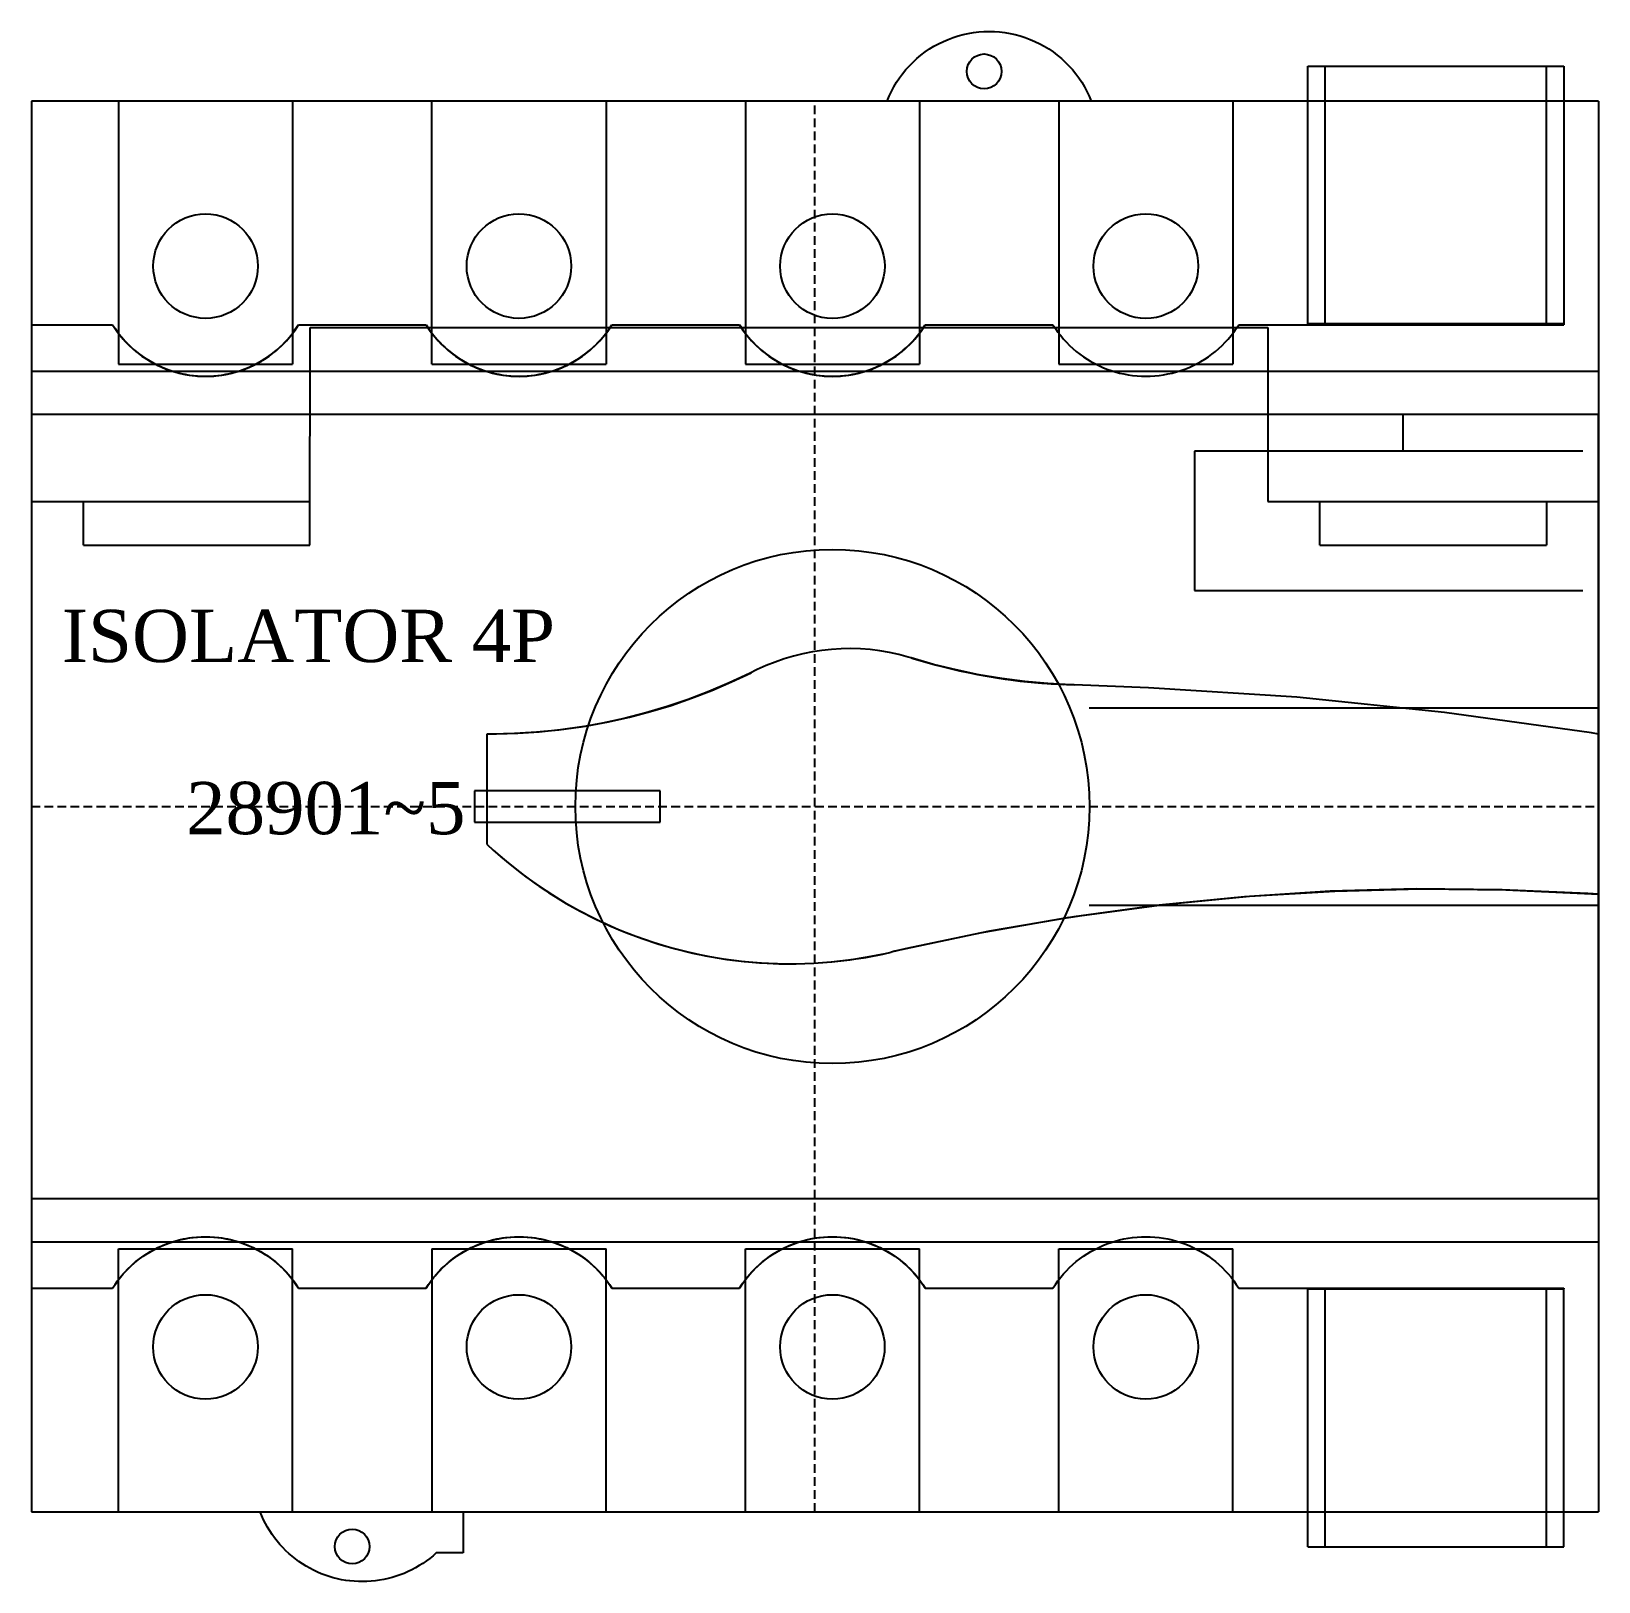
# Model space of a CAD drawing. Extents: x 0 to 90, y 0 to 89.
import ezdxf
from ezdxf.enums import TextEntityAlignment as Align

# ---------------------------------------------------------------- set-up
doc = ezdxf.new("R2010")
doc.units = 0
doc.linetypes.add('DASHED', pattern=[0.75, 0.5, -0.25])
doc.layers.add('--4N-THT. MCB-MCCB-ACB', color=124, linetype='CONTINUOUS')
doc.layers.add('--8N-THT. FIXING HOLE', color=4, linetype='CONTINUOUS')
doc.styles.add('VNI-TNR-DIM', font='times.ttf')

# ---------------------------------------------------------------- blocks, each defined once
blk = doc.blocks.new('06 - N - SC INS 28901~5 4P')
at = {"layer": '--4N-THT. MCB-MCCB-ACB'}
for p, q in [((42.999, 42.5), (43, 27.651)), ((-45, 40.5), (-45, -40.5)), ((-21.998, 25.398), (-21.998, 40.495)), ((21.799, 20.401), (21.8, 12.403)), ((-22, -25.402), (-22, -40.5))]:
    blk.add_line(p, q, dxfattribs=at)
at = {"layer": '--4N-THT. MCB-MCCB-ACB', "color": 6, "linetype": 'DASHED'}
for p, q in [((0, -40.499), (0, 40.5)), ((-45.001, -0.001), (45.001, 0.001))]:
    blk.add_line(p, q, dxfattribs=at)
at = {"layer": '--4N-THT. MCB-MCCB-ACB'}
for points in [[(4.136, 40.499), (4.251, 40.779), (4.384, 41.051), (4.523, 41.317), (4.681, 41.575), (4.846, 41.826), (5.029, 42.07), (5.219, 42.303), (5.42, 42.525), (5.631, 42.74), (5.853, 42.944), (6.086, 43.138), (6.327, 43.317), (6.578, 43.489), (6.832, 43.647), (7.097, 43.79), (7.37, 43.923), (7.646, 44.041), (7.929, 44.149), (8.216, 44.242), (8.506, 44.321), (8.8, 44.386), (9.098, 44.436), (9.399, 44.472), (9.7, 44.493), (10.001, 44.5), (10.303, 44.493), (10.604, 44.472), (10.901, 44.436), (11.199, 44.386), (11.493, 44.321), (11.783, 44.242), (12.074, 44.149), (12.353, 44.041), (12.633, 43.923), (12.902, 43.791), (13.167, 43.647), (13.425, 43.489), (13.673, 43.317), (13.913, 43.138), (14.146, 42.944), (14.368, 42.74), (14.58, 42.525), (14.78, 42.303), (14.974, 42.07), (15.153, 41.826), (15.322, 41.575), (15.476, 41.317), (15.619, 41.052), (15.748, 40.779), (15.867, 40.499)], [(28.3, 42.5), (42.999, 42.5)], [(28.3, 27.701), (28.3, 42.5)], [(29.301, 27.701), (29.3, 42.5)], [(41.999, 27.701), (41.999, 42.5)], [(45, 40.5), (-45, 40.5)], [(-39.996, 40.495), (-39.996, 25.398)], [(-29.997, 40.495), (-29.997, 25.398)], [(-11.999, 40.495), (-11.999, 25.398)], [(-3.997, 40.495), (-3.997, 25.398)], [(6.002, 40.495), (6.002, 25.397)], [(14.001, 40.494), (14, 25.397)], [(24.003, 40.494), (24.003, 25.397)], [(45, 40.5), (45, -40.498)], [(-45, 27.651), (-40.334, 27.651)], [(-40.334, 27.651), (-40.287, 27.576), (-40.138, 27.357), (-39.981, 27.144), (-39.814, 26.939), (-39.64, 26.74), (-39.457, 26.548), (-39.265, 26.366), (-39.068, 26.19), (-38.862, 26.023), (-38.649, 25.866), (-38.43, 25.717), (-38.206, 25.577), (-37.975, 25.448), (-37.738, 25.328), (-37.498, 25.218), (-37.252, 25.118), (-37.003, 25.028), (-36.921, 25)], [(-40.334, 27.651), (-40.194, 27.438), (-40.047, 27.231), (-39.891, 27.031), (-39.726, 26.835), (-39.554, 26.649), (-39.375, 26.468), (-39.188, 26.294), (-38.993, 26.129), (-38.794, 25.971), (-38.588, 25.822), (-38.376, 25.683), (-38.158, 25.55), (-37.935, 25.426), (-37.708, 25.312), (-37.476, 25.208), (-37.24, 25.113), (-37.001, 25.027), (-36.758, 24.951), (-36.512, 24.885), (-36.263, 24.828), (-36.014, 24.783), (-35.761, 24.747), (-35.508, 24.722), (-35.254, 24.706), (-34.999, 24.7), (-34.745, 24.706), (-34.49, 24.722), (-34.237, 24.747), (-33.985, 24.783), (-33.735, 24.828), (-33.486, 24.885), (-33.241, 24.951), (-32.997, 25.027), (-32.758, 25.113), (-32.522, 25.208), (-32.291, 25.312), (-32.063, 25.426), (-31.841, 25.55), (-31.622, 25.683), (-31.41, 25.823), (-31.204, 25.971), (-31.005, 26.129), (-30.81, 26.294), (-30.623, 26.468), (-30.444, 26.649), (-30.272, 26.835), (-30.107, 27.031), (-29.951, 27.232), (-29.804, 27.438), (-29.664, 27.651)], [(-40.333, 27.646), (-40.193, 27.435), (-40.046, 27.227), (-39.888, 27.026), (-39.723, 26.832), (-39.551, 26.646), (-39.372, 26.463), (-39.186, 26.291), (-38.992, 26.126), (-38.791, 25.968), (-38.587, 25.818), (-38.375, 25.678), (-38.157, 25.545), (-37.934, 25.423), (-37.705, 25.309), (-37.475, 25.205), (-37.239, 25.108), (-36.999, 25.022), (-36.755, 24.947), (-36.511, 24.882), (-36.26, 24.825), (-36.013, 24.778), (-35.758, 24.742), (-35.507, 24.717), (-35.253, 24.703), (-34.998, 24.696), (-34.744, 24.703), (-34.489, 24.717), (-34.234, 24.742), (-33.984, 24.778), (-33.733, 24.825), (-33.485, 24.882), (-33.238, 24.946), (-32.994, 25.022), (-32.757, 25.108), (-32.521, 25.205), (-32.288, 25.309), (-32.062, 25.423), (-31.84, 25.545), (-31.621, 25.678), (-31.409, 25.818), (-31.201, 25.968), (-31.004, 26.126), (-30.807, 26.291), (-30.621, 26.463), (-30.441, 26.646), (-30.269, 26.832), (-30.104, 27.026), (-29.95, 27.227), (-29.803, 27.434), (-29.663, 27.646)], [(-40.333, 27.646), (-40.286, 27.575), (-40.136, 27.352), (-39.978, 27.141), (-39.813, 26.936), (-39.637, 26.736), (-39.454, 26.546), (-39.264, 26.363), (-39.067, 26.187), (-38.859, 26.019), (-38.648, 25.861), (-38.429, 25.714), (-38.203, 25.574), (-37.974, 25.445), (-37.737, 25.323), (-37.497, 25.215), (-37.25, 25.115), (-37.002, 25.025), (-36.92, 24.997)], [(-33.077, 25), (-32.995, 25.028), (-32.746, 25.118), (-32.5, 25.219), (-32.26, 25.328), (-32.023, 25.448), (-31.792, 25.577), (-31.568, 25.717), (-31.349, 25.866), (-31.136, 26.023), (-30.93, 26.19), (-30.733, 26.366), (-30.541, 26.549), (-30.358, 26.74), (-30.184, 26.939), (-30.018, 27.144), (-29.86, 27.357), (-29.711, 27.576), (-29.664, 27.651)], [(-33.076, 24.997), (-32.994, 25.025), (-32.743, 25.115), (-32.499, 25.215), (-32.259, 25.323), (-32.022, 25.445), (-31.789, 25.574), (-31.567, 25.714), (-31.348, 25.861), (-31.133, 26.018), (-30.929, 26.187), (-30.732, 26.363), (-30.538, 26.545), (-30.355, 26.735), (-30.183, 26.936), (-30.015, 27.141), (-29.857, 27.352), (-29.71, 27.574), (-29.663, 27.646)], [(-29.664, 27.651), (-22.335, 27.651)], [(-29, 15.001), (-28.999, 27.501)], [(-28.998, 27.499), (25.999, 27.5)], [(-22.335, 27.651), (-22.195, 27.438), (-22.048, 27.232), (-21.89, 27.031), (-21.725, 26.836), (-21.553, 26.649), (-21.376, 26.468), (-21.187, 26.294), (-20.996, 26.129), (-20.795, 25.972), (-20.589, 25.823), (-20.375, 25.683), (-20.158, 25.55), (-19.936, 25.427), (-19.708, 25.312), (-19.477, 25.208), (-19.241, 25.113), (-19, 25.027), (-18.758, 24.952), (-18.511, 24.885), (-18.264, 24.828), (-18.014, 24.783), (-17.762, 24.747), (-17.507, 24.722), (-17.254, 24.706), (-17, 24.701), (-16.745, 24.706), (-16.491, 24.722), (-16.238, 24.747), (-15.985, 24.783), (-15.736, 24.828), (-15.489, 24.885), (-15.241, 24.952), (-14.998, 25.027), (-14.759, 25.113), (-14.522, 25.208), (-14.291, 25.312), (-14.064, 25.427), (-13.84, 25.551), (-13.624, 25.683), (-13.411, 25.823), (-13.205, 25.972), (-13.004, 26.13), (-12.811, 26.294), (-12.624, 26.468), (-12.445, 26.649), (-12.273, 26.836), (-12.108, 27.031), (-11.952, 27.232), (-11.803, 27.438), (-11.665, 27.651)], [(-22.335, 27.651), (-22.288, 27.576), (-22.139, 27.357), (-21.981, 27.144), (-21.815, 26.94), (-21.639, 26.741), (-21.458, 26.549), (-21.266, 26.366), (-21.067, 26.19), (-20.861, 26.024), (-20.65, 25.866), (-20.431, 25.717), (-20.205, 25.577), (-19.976, 25.448), (-19.739, 25.328), (-19.499, 25.219), (-19.253, 25.118), (-19.004, 25.029), (-18.921, 25)], [(-22.332, 27.646), (-22.192, 27.434), (-22.045, 27.226), (-21.887, 27.026), (-21.722, 26.832), (-21.55, 26.646), (-21.374, 26.463), (-21.184, 26.291), (-20.994, 26.126), (-20.794, 25.968), (-20.586, 25.817), (-20.374, 25.678), (-20.156, 25.545), (-19.933, 25.423), (-19.707, 25.308), (-19.474, 25.204), (-19.238, 25.108), (-18.998, 25.021), (-18.757, 24.946), (-18.51, 24.882), (-18.263, 24.824), (-18.012, 24.778), (-17.761, 24.742), (-17.506, 24.717), (-17.252, 24.702), (-16.997, 24.695), (-16.743, 24.702), (-16.488, 24.717), (-16.237, 24.742), (-15.982, 24.778), (-15.735, 24.824), (-15.488, 24.882), (-15.24, 24.946), (-14.997, 25.021), (-14.756, 25.107), (-14.52, 25.204), (-14.29, 25.308), (-14.061, 25.423), (-13.839, 25.545), (-13.623, 25.677), (-13.408, 25.817), (-13.204, 25.968), (-13.003, 26.126), (-12.81, 26.29), (-12.623, 26.463), (-12.444, 26.645), (-12.272, 26.832), (-12.107, 27.025), (-11.949, 27.226), (-11.802, 27.434), (-11.662, 27.646)], [(-22.332, 27.646), (-22.285, 27.574), (-22.138, 27.352), (-21.98, 27.14), (-21.812, 26.936), (-21.636, 26.735), (-21.457, 26.545), (-21.263, 26.362), (-21.066, 26.187), (-20.858, 26.018), (-20.647, 25.86), (-20.428, 25.713), (-20.202, 25.574), (-19.973, 25.445), (-19.736, 25.323), (-19.496, 25.215), (-19.252, 25.115), (-19.001, 25.025), (-18.919, 24.996)], [(-15.078, 25), (-14.996, 25.029), (-14.747, 25.118), (-14.501, 25.219), (-14.261, 25.328), (-14.024, 25.448), (-13.793, 25.577), (-13.569, 25.717), (-13.35, 25.866), (-13.137, 26.024), (-12.931, 26.19), (-12.734, 26.366), (-12.542, 26.549), (-12.359, 26.741), (-12.185, 26.94), (-12.018, 27.144), (-11.861, 27.357), (-11.712, 27.576), (-11.665, 27.651)], [(-15.075, 24.996), (-14.993, 25.025), (-14.746, 25.115), (-14.498, 25.215), (-14.258, 25.323), (-14.021, 25.444), (-13.792, 25.573), (-13.566, 25.713), (-13.347, 25.86), (-13.136, 26.018), (-12.928, 26.187), (-12.731, 26.362), (-12.541, 26.545), (-12.358, 26.735), (-12.182, 26.936), (-12.017, 27.14), (-11.859, 27.352), (-11.709, 27.574), (-11.662, 27.646)], [(-11.665, 27.651), (-4.335, 27.652)], [(-4.335, 27.65), (-4.195, 27.438), (-4.048, 27.23), (-3.891, 27.03), (-3.726, 26.836), (-3.554, 26.65), (-3.374, 26.467), (-3.188, 26.295), (-2.994, 26.13), (-2.794, 25.972), (-2.589, 25.821), (-2.374, 25.682), (-2.159, 25.549), (-1.937, 25.427), (-1.707, 25.312), (-1.474, 25.208), (-1.241, 25.112), (-1.001, 25.026), (-0.757, 24.95), (-0.51, 24.886), (-0.263, 24.828), (-0.012, 24.782), (0.239, 24.746), (0.494, 24.721), (0.745, 24.706), (0.999, 24.699), (1.254, 24.706), (1.509, 24.721), (1.763, 24.746), (2.014, 24.782), (2.265, 24.828), (2.512, 24.886), (2.76, 24.95), (3.004, 25.026), (3.24, 25.112), (3.477, 25.208), (3.71, 25.312), (3.936, 25.427), (4.158, 25.549), (4.377, 25.682), (4.588, 25.822), (4.796, 25.972), (4.997, 26.13), (5.19, 26.295), (5.377, 26.467), (5.556, 26.65), (5.728, 26.836), (5.893, 27.03), (6.047, 27.231), (6.194, 27.438), (6.334, 27.65)], [(-4.335, 27.65), (-4.285, 27.575), (-4.138, 27.356), (-3.98, 27.144), (-3.815, 26.94), (-3.64, 26.739), (-3.457, 26.549), (-3.267, 26.366), (-3.066, 26.191), (-2.862, 26.022), (-2.65, 25.864), (-2.432, 25.717), (-2.206, 25.578), (-1.976, 25.449), (-1.74, 25.327), (-1.499, 25.219), (-1.252, 25.119), (-1.005, 25.029), (-0.922, 25)], [(-4.334, 27.646), (-4.284, 27.574), (-4.137, 27.352), (-3.979, 27.14), (-3.814, 26.936), (-3.639, 26.735), (-3.456, 26.545), (-3.266, 26.362), (-3.065, 26.186), (-2.861, 26.018), (-2.649, 25.86), (-2.431, 25.713), (-2.205, 25.573), (-1.975, 25.444), (-1.739, 25.322), (-1.498, 25.215), (-1.251, 25.114), (-1.004, 25.025), (-0.921, 24.996)], [(-4.334, 27.646), (-4.194, 27.434), (-4.047, 27.226), (-3.89, 27.025), (-3.725, 26.832), (-3.553, 26.645), (-3.373, 26.462), (-3.187, 26.29), (-2.993, 26.125), (-2.793, 25.968), (-2.588, 25.817), (-2.373, 25.677), (-2.158, 25.545), (-1.936, 25.423), (-1.706, 25.308), (-1.473, 25.204), (-1.24, 25.107), (-1, 25.021), (-0.756, 24.946), (-0.509, 24.881), (-0.262, 24.824), (-0.011, 24.777), (0.24, 24.741), (0.495, 24.716), (0.746, 24.702), (1, 24.695), (1.255, 24.702), (1.51, 24.716), (1.764, 24.741), (2.015, 24.777), (2.266, 24.824), (2.513, 24.881), (2.761, 24.946), (3.005, 25.021), (3.241, 25.107), (3.478, 25.204), (3.711, 25.308), (3.937, 25.423), (4.159, 25.544), (4.378, 25.677), (4.589, 25.817), (4.797, 25.967), (4.998, 26.125), (5.192, 26.29), (5.378, 26.462), (5.557, 26.645), (5.729, 26.831), (5.894, 27.025), (6.048, 27.226), (6.195, 27.434), (6.335, 27.645)], [(2.922, 24.996), (3.008, 25.025), (3.256, 25.114), (3.499, 25.215), (3.74, 25.322), (3.976, 25.444), (4.209, 25.573), (4.435, 25.713), (4.654, 25.86), (4.865, 26.018), (5.07, 26.186), (5.267, 26.362), (5.46, 26.545), (5.643, 26.735), (5.819, 26.935), (5.984, 27.14), (6.142, 27.351), (6.289, 27.574), (6.335, 27.645)], [(3.007, 25.029), (3.255, 25.119), (3.498, 25.219), (3.739, 25.327), (3.975, 25.449), (4.208, 25.578), (4.434, 25.718), (4.653, 25.865), (4.864, 26.022), (5.069, 26.191), (5.266, 26.367), (5.459, 26.549), (5.642, 26.739), (5.818, 26.94), (5.983, 27.145), (6.141, 27.356), (6.288, 27.575), (6.334, 27.65)], [(6.334, 27.65), (13.666, 27.65)], [(13.666, 27.65), (13.806, 27.439), (13.953, 27.231), (14.11, 27.03), (14.275, 26.836), (14.447, 26.65), (14.623, 26.467), (14.813, 26.295), (15.007, 26.13), (15.204, 25.972), (15.412, 25.822), (15.623, 25.682), (15.842, 25.549), (16.064, 25.427), (16.29, 25.313), (16.523, 25.209), (16.76, 25.112), (17, 25.026), (17.244, 24.951), (17.488, 24.886), (17.735, 24.829), (17.986, 24.782), (18.237, 24.746), (18.491, 24.721), (18.746, 24.707), (19.001, 24.7), (19.255, 24.707), (19.51, 24.721), (19.761, 24.746), (20.015, 24.782), (20.266, 24.829), (20.513, 24.886), (20.757, 24.951), (21.001, 25.026), (21.241, 25.112), (21.478, 25.209), (21.707, 25.313), (21.937, 25.428), (22.159, 25.549), (22.378, 25.682), (22.589, 25.822), (22.794, 25.972), (22.994, 26.13), (23.188, 26.295), (23.374, 26.467), (23.554, 26.65), (23.726, 26.837), (23.891, 27.03), (24.048, 27.231), (24.195, 27.439), (24.335, 27.65)], [(24.335, 27.65), (43, 27.651)], [(25.999, 27.5), (25.998, 17.501)], [(43, 27.701), (28.3, 27.701)], [(14.673, 26.424), (14.67, 26.424)], [(14.674, 26.419), (14.671, 26.419)], [(-39.996, 25.398), (-29.997, 25.398)], [(-21.998, 25.398), (-11.999, 25.398)], [(-3.997, 25.398), (6.002, 25.397)], [(14, 25.397), (24.003, 25.397)], [(-45, 25), (45, 25.001)], [(-44.999, 24.997), (45.001, 24.995)], [(-36.921, 25), (-36.845, 24.976), (-36.62, 24.912), (-36.392, 24.856), (-36.162, 24.81), (-35.933, 24.77), (-35.7, 24.74), (-35.467, 24.718), (-35.232, 24.706), (-34.999, 24.7), (-34.766, 24.706), (-34.531, 24.718), (-34.298, 24.74), (-34.065, 24.77), (-33.836, 24.81), (-33.606, 24.856), (-33.379, 24.912), (-33.153, 24.977), (-33.077, 25)], [(-36.92, 24.997), (-36.844, 24.975), (-36.619, 24.911), (-36.389, 24.853), (-36.16, 24.807), (-35.93, 24.767), (-35.697, 24.735), (-35.464, 24.713), (-35.231, 24.703), (-34.998, 24.696), (-34.765, 24.703), (-34.528, 24.713), (-34.295, 24.735), (-34.062, 24.767), (-33.833, 24.807), (-33.603, 24.853), (-33.378, 24.911), (-33.152, 24.975), (-33.076, 24.997)], [(-18.921, 25), (-18.846, 24.977), (-18.62, 24.912), (-18.393, 24.857), (-18.163, 24.81), (-17.934, 24.771), (-17.701, 24.74), (-17.468, 24.719), (-17.233, 24.706), (-17, 24.701), (-16.765, 24.706), (-16.532, 24.719), (-16.299, 24.74), (-16.066, 24.771), (-15.835, 24.81), (-15.607, 24.857), (-15.379, 24.912), (-15.153, 24.977), (-15.078, 25)], [(-18.919, 24.996), (-18.618, 24.91), (-18.392, 24.853), (-18.162, 24.806), (-17.933, 24.767), (-17.7, 24.735), (-17.467, 24.713), (-17.23, 24.702), (-16.997, 24.695), (-16.764, 24.702), (-16.531, 24.713), (-16.298, 24.735), (-16.065, 24.767), (-15.832, 24.806), (-15.606, 24.853), (-15.377, 24.91), (-15.075, 24.996)], [(-0.922, 25), (-0.847, 24.975), (-0.621, 24.911), (-0.392, 24.857), (-0.162, 24.81), (0.067, 24.771), (0.3, 24.739), (0.533, 24.717), (0.766, 24.706), (0.999, 24.699), (1.236, 24.706), (1.469, 24.717), (1.702, 24.739), (1.935, 24.771), (2.165, 24.81), (2.394, 24.857), (2.62, 24.911), (2.846, 24.975), (3.007, 25.029)], [(-0.921, 24.996), (-0.62, 24.91), (-0.391, 24.853), (-0.161, 24.806), (0.068, 24.767), (0.301, 24.734), (0.534, 24.713), (0.767, 24.702), (1, 24.695), (1.237, 24.702), (1.47, 24.713), (1.703, 24.734), (1.936, 24.766), (2.166, 24.806), (2.395, 24.853), (2.621, 24.91), (2.847, 24.974), (2.922, 24.996)], [(33.749, 22.502), (33.749, 20.402)], [(44.099, 20.402), (21.799, 20.401)], [(-45.001, 17.501), (-29, 17.502)], [(-42, 15.001), (-42, 17.501)], [(25.998, 17.501), (44.999, 17.501)], [(28.998, 15.002), (28.998, 17.501)], [(41.998, 17.501), (41.998, 15.002)], [(-42, 15.001), (-29, 15.001)], [(28.998, 15.002), (41.998, 15.002)], [(21.8, 12.403), (44.099, 12.403)], [(5.53, 8.527), (5.354, 8.581), (4.817, 8.724), (4.272, 8.842), (3.723, 8.936), (3.171, 9.004), (2.619, 9.047), (2.063, 9.065), (1.508, 9.057), (0.952, 9.022), (0.396, 8.964), (-0.152, 8.878), (-0.697, 8.771), (-1.239, 8.638), (-1.769, 8.477), (-2.296, 8.294), (-2.812, 8.086), (-3.318, 7.856)], [(2.11, 9.065), (2.106, 9.065)], [(14.891, 6.978), (14.701, 6.986), (13.371, 7.054), (12.041, 7.175), (10.721, 7.348), (9.409, 7.566), (8.104, 7.839), (6.81, 8.158), (5.53, 8.527)], [(5.53, 8.527), (5.713, 8.473), (6.993, 8.111), (8.291, 7.796), (9.596, 7.534), (10.912, 7.319), (12.231, 7.154), (13.561, 7.043), (14.891, 6.978)], [(5.53, 8.527), (5.702, 8.473), (6.9, 8.136), (8.108, 7.839), (9.323, 7.584), (10.549, 7.373), (11.783, 7.204), (13.023, 7.082), (14.264, 7.003)], [(-3.318, 7.856), (-3.77, 7.63), (-4.924, 7.091), (-6.096, 6.593), (-7.289, 6.139), (-8.497, 5.732), (-9.717, 5.37), (-10.953, 5.054), (-12.198, 4.785), (-13.455, 4.563), (-14.717, 4.387), (-15.984, 4.26), (-17.257, 4.181), (-18.532, 4.149), (-18.851, 4.147)], [(-13.281, 4.59), (-13.077, 4.624), (-11.858, 4.854), (-10.648, 5.128), (-9.449, 5.445), (-8.262, 5.807), (-7.088, 6.212), (-5.932, 6.661), (-4.791, 7.15), (-3.669, 7.681)], [(14.891, 6.978), (14.264, 7.003)], [(45.001, 4.161), (44.598, 4.226), (36.147, 5.405), (27.665, 6.272), (19.15, 6.821), (14.891, 6.978)], [(15.748, 5.67), (44.999, 5.67)], [(-13.281, 4.59), (-13.392, 4.572), (-14.609, 4.4), (-15.834, 4.273), (-17.062, 4.19), (-18.291, 4.151), (-18.851, 4.147)], [(-18.851, 4.147), (-18.85, -2.164)], [(-19.551, 0.901), (-19.551, -0.899)], [(-8.9, 0.901), (-19.551, 0.901)], [(-8.9, -0.899), (-8.9, 0.901)], [(-19.551, -0.899), (-19.551, -0.897)], [(-19.551, -0.899), (-8.9, -0.899)], [(-18.851, -0.899), (-18.851, -0.897)], [(-8.9, -0.899), (-8.9, -0.897)], [(-18.85, -2.164), (-18.738, -2.27), (-18.047, -2.885), (-17.334, -3.473), (-16.601, -4.036), (-15.848, -4.574), (-15.075, -5.081), (-14.287, -5.561), (-13.478, -6.013), (-12.655, -6.434), (-12.517, -6.501)], [(-18.849, -2.164), (-18.479, -2.505), (-17.723, -3.158), (-16.938, -3.781), (-16.131, -4.376), (-15.303, -4.936), (-14.45, -5.466), (-13.578, -5.957), (-12.689, -6.416), (-11.782, -6.843), (-10.861, -7.23), (-9.922, -7.581), (-8.971, -7.897), (-8.011, -8.173), (-7.035, -8.413), (-6.057, -8.614), (-5.067, -8.775), (-4.074, -8.897), (-3.074, -8.98), (-2.074, -9.026), (-1.073, -9.03), (-0.073, -8.997), (0.927, -8.922), (1.92, -8.811), (2.913, -8.66), (3.896, -8.47), (4.383, -8.359)], [(45.001, -5.04), (44.379, -4.999), (39.453, -4.777), (34.52, -4.734), (29.59, -4.867), (24.668, -5.179), (19.76, -5.663), (14.873, -6.326), (10.012, -7.162), (5.183, -8.176), (4.383, -8.359)], [(14.579, -6.373), (15.185, -6.276), (20.057, -5.631), (24.948, -5.154), (29.852, -4.856), (34.764, -4.734), (39.675, -4.784), (44.587, -5.013), (45.001, -5.04)], [(15.748, -5.666), (44.999, -5.666)], [(-12.517, -6.502), (-12.202, -6.649), (-11.252, -7.072), (-10.284, -7.452), (-9.301, -7.793), (-8.305, -8.091), (-7.297, -8.352), (-6.283, -8.571), (-5.257, -8.747), (-4.225, -8.883), (-3.189, -8.972), (-2.152, -9.023), (-1.113, -9.03), (-0.073, -8.997), (0.967, -8.919), (1.999, -8.8), (3.024, -8.639), (4.046, -8.438), (4.383, -8.359)], [(14.579, -6.373), (14.375, -6.405), (9.463, -7.269), (4.584, -8.313), (4.383, -8.359)], [(-45.001, -25.001), (44.999, -25)], [(-40.334, -27.651), (-40.195, -27.439), (-40.048, -27.231), (-39.89, -27.03), (-39.725, -26.837), (-39.553, -26.65), (-39.374, -26.468), (-39.187, -26.295), (-38.994, -26.131), (-38.793, -25.973), (-38.588, -25.822), (-38.377, -25.682), (-38.158, -25.55), (-37.936, -25.428), (-37.707, -25.313), (-37.477, -25.209), (-37.24, -25.112), (-37, -25.026), (-36.756, -24.951), (-36.513, -24.886), (-36.262, -24.829), (-36.014, -24.782), (-35.76, -24.747), (-35.509, -24.722), (-35.254, -24.707), (-35, -24.7), (-34.745, -24.707), (-34.491, -24.722), (-34.236, -24.747), (-33.985, -24.782), (-33.734, -24.829), (-33.487, -24.886), (-33.239, -24.951), (-32.996, -25.026), (-32.759, -25.112), (-32.522, -25.209), (-32.289, -25.313), (-32.063, -25.428), (-31.841, -25.55), (-31.623, -25.682), (-31.411, -25.822), (-31.203, -25.973), (-31.006, -26.13), (-30.809, -26.295), (-30.622, -26.467), (-30.443, -26.65), (-30.271, -26.837), (-30.106, -27.03), (-29.952, -27.231), (-29.805, -27.439), (-29.665, -27.65)], [(-40.334, -27.651), (-40.288, -27.579), (-40.137, -27.357), (-39.979, -27.145), (-39.815, -26.941), (-39.639, -26.74), (-39.456, -26.55), (-39.266, -26.367), (-39.069, -26.192), (-38.861, -26.023), (-38.649, -25.865), (-38.431, -25.718), (-38.205, -25.578), (-37.975, -25.449), (-37.739, -25.327), (-37.499, -25.22), (-37.251, -25.12), (-37.004, -25.03), (-36.921, -25.001)], [(-36.921, -25.001), (-36.846, -24.98), (-36.62, -24.915), (-36.391, -24.858), (-36.161, -24.811), (-35.932, -24.772), (-35.699, -24.739), (-35.466, -24.718), (-35.233, -24.707), (-35, -24.7), (-34.767, -24.707), (-34.53, -24.718), (-34.297, -24.739), (-34.064, -24.772), (-33.835, -24.811), (-33.605, -24.858), (-33.379, -24.915), (-33.153, -24.98), (-33.078, -25.001)], [(-33.078, -25.001), (-32.996, -25.03), (-32.745, -25.119), (-32.501, -25.22), (-32.261, -25.327), (-32.024, -25.449), (-31.791, -25.578), (-31.569, -25.718), (-31.35, -25.865), (-31.135, -26.023), (-30.931, -26.191), (-30.733, -26.367), (-30.54, -26.55), (-30.357, -26.74), (-30.185, -26.941), (-30.016, -27.145), (-29.859, -27.357), (-29.712, -27.579), (-29.665, -27.65)], [(-22.333, -27.65), (-22.194, -27.439), (-22.047, -27.231), (-21.889, -27.03), (-21.724, -26.837), (-21.552, -26.65), (-21.376, -26.467), (-21.186, -26.295), (-20.996, -26.13), (-20.795, -25.972), (-20.587, -25.822), (-20.376, -25.682), (-20.157, -25.549), (-19.935, -25.427), (-19.709, -25.313), (-19.476, -25.209), (-19.239, -25.112), (-18.999, -25.026), (-18.759, -24.951), (-18.512, -24.886), (-18.264, -24.829), (-18.013, -24.782), (-17.762, -24.746), (-17.508, -24.721), (-17.253, -24.707), (-16.999, -24.7), (-16.744, -24.707), (-16.49, -24.721), (-16.239, -24.746), (-15.984, -24.782), (-15.737, -24.829), (-15.489, -24.886), (-15.242, -24.951), (-14.998, -25.026), (-14.758, -25.112), (-14.521, -25.209), (-14.292, -25.313), (-14.062, -25.427), (-13.84, -25.549), (-13.625, -25.682), (-13.41, -25.822), (-13.206, -25.972), (-13.005, -26.13), (-12.811, -26.295), (-12.625, -26.467), (-12.445, -26.65), (-12.273, -26.836), (-12.108, -27.03), (-11.951, -27.231), (-11.804, -27.439), (-11.664, -27.65)], [(-22.333, -27.65), (-22.287, -27.579), (-22.14, -27.356), (-21.982, -27.145), (-21.813, -26.94), (-21.638, -26.74), (-21.459, -26.55), (-21.265, -26.367), (-21.068, -26.191), (-20.86, -26.023), (-20.648, -25.865), (-20.43, -25.718), (-20.204, -25.578), (-19.974, -25.449), (-19.738, -25.327), (-19.498, -25.22), (-19.254, -25.119), (-19.003, -25.03), (-18.92, -25.001)], [(-18.92, -25.001), (-18.619, -24.915), (-18.393, -24.857), (-18.164, -24.811), (-17.934, -24.771), (-17.701, -24.739), (-17.468, -24.718), (-17.232, -24.707), (-16.999, -24.7), (-16.766, -24.707), (-16.533, -24.718), (-16.3, -24.739), (-16.067, -24.771), (-15.833, -24.811), (-15.608, -24.857), (-15.378, -24.915), (-15.077, -25.001)], [(-15.077, -25.001), (-14.995, -25.029), (-14.747, -25.119), (-14.5, -25.219), (-14.26, -25.327), (-14.023, -25.449), (-13.794, -25.578), (-13.568, -25.718), (-13.349, -25.865), (-13.137, -26.022), (-12.929, -26.191), (-12.732, -26.367), (-12.542, -26.55), (-12.359, -26.74), (-12.184, -26.94), (-12.019, -27.145), (-11.861, -27.356), (-11.711, -27.578), (-11.664, -27.65)], [(-4.336, -27.65), (-4.196, -27.438), (-4.049, -27.231), (-3.891, -27.03), (-3.726, -26.836), (-3.554, -26.65), (-3.375, -26.467), (-3.189, -26.295), (-2.995, -26.13), (-2.794, -25.972), (-2.59, -25.822), (-2.375, -25.682), (-2.16, -25.549), (-1.937, -25.427), (-1.708, -25.312), (-1.475, -25.208), (-1.242, -25.112), (-1.002, -25.026), (-0.758, -24.95), (-0.511, -24.886), (-0.263, -24.828), (-0.012, -24.782), (0.239, -24.746), (0.493, -24.721), (0.744, -24.706), (0.999, -24.699), (1.253, -24.706), (1.508, -24.721), (1.762, -24.746), (2.013, -24.782), (2.264, -24.828), (2.512, -24.886), (2.759, -24.95), (3.003, -25.026), (3.24, -25.112), (3.476, -25.208), (3.709, -25.312), (3.935, -25.427), (4.157, -25.549), (4.376, -25.682), (4.588, -25.821), (4.796, -25.972), (4.996, -26.13), (5.19, -26.295), (5.376, -26.467), (5.556, -26.65), (5.728, -26.836), (5.893, -27.03), (6.047, -27.23), (6.194, -27.438), (6.334, -27.65)], [(-4.336, -27.65), (-4.286, -27.578), (-4.139, -27.356), (-3.981, -27.144), (-3.816, -26.94), (-3.64, -26.739), (-3.457, -26.549), (-3.267, -26.366), (-3.067, -26.191), (-2.862, -26.022), (-2.651, -25.865), (-2.432, -25.718), (-2.206, -25.578), (-1.977, -25.449), (-1.74, -25.327), (-1.5, -25.219), (-1.253, -25.119), (-1.005, -25.029), (-0.923, -25)], [(-0.923, -25), (-0.622, -24.914), (-0.392, -24.857), (-0.163, -24.81), (0.067, -24.771), (0.3, -24.739), (0.533, -24.717), (0.766, -24.706), (0.999, -24.699), (1.235, -24.706), (1.468, -24.717), (1.702, -24.739), (1.935, -24.771), (2.164, -24.81), (2.393, -24.857), (2.619, -24.914), (2.845, -24.979), (2.92, -25)], [(2.92, -25), (3.007, -25.029), (3.254, -25.119), (3.498, -25.219), (3.738, -25.327), (3.975, -25.449), (4.208, -25.578), (4.433, -25.717), (4.652, -25.864), (4.864, -26.022), (5.068, -26.191), (5.265, -26.366), (5.459, -26.549), (5.642, -26.739), (5.817, -26.94), (5.982, -27.144), (6.14, -27.356), (6.287, -27.578), (6.334, -27.65)], [(13.665, -27.65), (13.805, -27.438), (13.952, -27.23), (14.11, -27.029), (14.275, -26.836), (14.447, -26.649), (14.622, -26.467), (14.812, -26.294), (15.006, -26.129), (15.203, -25.972), (15.411, -25.821), (15.623, -25.681), (15.841, -25.549), (16.064, -25.427), (16.29, -25.312), (16.523, -25.208), (16.759, -25.111), (16.999, -25.025), (17.243, -24.95), (17.487, -24.885), (17.734, -24.828), (17.985, -24.781), (18.236, -24.746), (18.491, -24.72), (18.745, -24.706), (19, -24.699), (19.254, -24.706), (19.509, -24.72), (19.76, -24.746), (20.015, -24.781), (20.265, -24.828), (20.513, -24.885), (20.757, -24.95), (21, -25.025), (21.241, -25.111), (21.477, -25.208), (21.707, -25.312), (21.936, -25.427), (22.158, -25.549), (22.377, -25.681), (22.589, -25.821), (22.793, -25.972), (22.994, -26.129), (23.187, -26.294), (23.374, -26.466), (23.553, -26.649), (23.725, -26.836), (23.89, -27.029), (24.048, -27.23), (24.195, -27.438), (24.335, -27.649)], [(-39.997, -25.403), (-29.998, -25.403)], [(-39.997, -40.5), (-39.997, -25.403)], [(-29.998, -40.5), (-29.998, -25.403)], [(-22, -25.402), (-12.001, -25.402)], [(-12.001, -40.499), (-12.001, -25.402)], [(-3.999, -25.402), (6, -25.402)], [(-3.999, -40.499), (-3.999, -25.402)], [(6, -40.499), (6, -25.402)], [(13.999, -25.402), (24.001, -25.402)], [(13.999, -40.499), (13.999, -25.402)], [(24.002, -40.499), (24.001, -25.402)], [(-45, -27.651), (-40.334, -27.651)], [(-29.665, -27.65), (-22.333, -27.65)], [(-11.664, -27.65), (-4.336, -27.65)], [(6.334, -27.65), (13.665, -27.65)], [(24.335, -27.649), (42.999, -27.649)], [(28.3, -27.7), (42.999, -27.699)], [(28.3, -42.499), (28.3, -27.7)], [(29.3, -42.499), (29.3, -27.7)], [(41.999, -42.499), (41.999, -27.699)], [(42.999, -27.649), (42.999, -27.699)], [(42.999, -42.499), (42.999, -27.649)], [(-45, -40.5), (45, -40.498)], [(-21.749, -42.851), (-21.931, -43.013), (-22.121, -43.167), (-22.315, -43.314), (-22.516, -43.45), (-22.724, -43.583), (-22.935, -43.705), (-23.15, -43.819), (-23.369, -43.927), (-23.595, -44.024), (-23.821, -44.113), (-24.05, -44.192), (-24.283, -44.264), (-24.52, -44.325), (-24.76, -44.379), (-25, -44.422), (-25.241, -44.454), (-25.484, -44.479), (-25.728, -44.493), (-25.972, -44.501), (-26.216, -44.497), (-26.46, -44.483), (-26.703, -44.461), (-26.944, -44.429), (-27.184, -44.39), (-27.424, -44.336), (-27.661, -44.278), (-27.897, -44.207), (-28.127, -44.131), (-28.356, -44.045), (-28.578, -43.949), (-28.801, -43.845), (-29.016, -43.73), (-29.227, -43.612), (-29.435, -43.479), (-29.636, -43.343), (-29.833, -43.199), (-30.023, -43.045), (-30.21, -42.887), (-30.389, -42.723), (-30.561, -42.547), (-30.726, -42.368), (-30.884, -42.181), (-31.034, -41.988), (-31.178, -41.79), (-31.31, -41.586), (-31.439, -41.378), (-31.558, -41.167), (-31.669, -40.948), (-31.769, -40.726), (-31.866, -40.5)], [(-20.2, -40.5), (-20.2, -42.851)], [(-20.2, -42.851), (-21.749, -42.851)], [(28.3, -42.499), (42.999, -42.499)], [(-22.986, -43.733), (-22.989, -43.733)]]:
    blk.add_lwpolyline(points, dxfattribs=at)
at = {"layer": '--4N-THT. MCB-MCCB-ACB', "color": 1}
blk.add_lwpolyline([(-45.001, 22.501), (-45.001, -22.499), (45.001, -22.499), (45.001, 22.501)], close=True, dxfattribs=at)
at = {"layer": '--4N-THT. MCB-MCCB-ACB'}
for centre, radius in [((-34.998, 31.022), 3), ((-17.001, 31.022), 3), ((1.001, 31.021), 3), ((18.998, 31.021), 3), ((1, 0), 14.761), ((-35, -31.027), 3), ((-17.002, -31.026), 3), ((0.999, -31.026), 3), ((18.996, -31.026), 3)]:
    blk.add_circle(centre, radius, dxfattribs=at)
at = {"layer": '--8N-THT. FIXING HOLE'}
for centre in [(9.712, 42.2), (-26.575, -42.486)]:
    blk.add_circle(centre, 1, dxfattribs=at)
at = {"layer": '--4N-THT. MCB-MCCB-ACB', "color": 3, "style": 'VNI-TNR-DIM'}
blk.add_text('ISOLATOR 4P', height=3, dxfattribs=at).set_placement((-29.09, 9.795), align=Align.MIDDLE_CENTER)
blk.add_text('28901~5', height=3, dxfattribs=at).set_placement((-36.113, -1.59))
blk.add_attdef('40~80A', text='', height=3, dxfattribs=at).set_placement((-29.09, 4.795), align=Align.MIDDLE_CENTER)

msp = doc.modelspace()

# ---------------------------------------------------------------- block references
msp.add_blockref('06 - N - SC INS 28901~5 4P', (45.001, 44.501))

doc.saveas('drawing.dxf')
